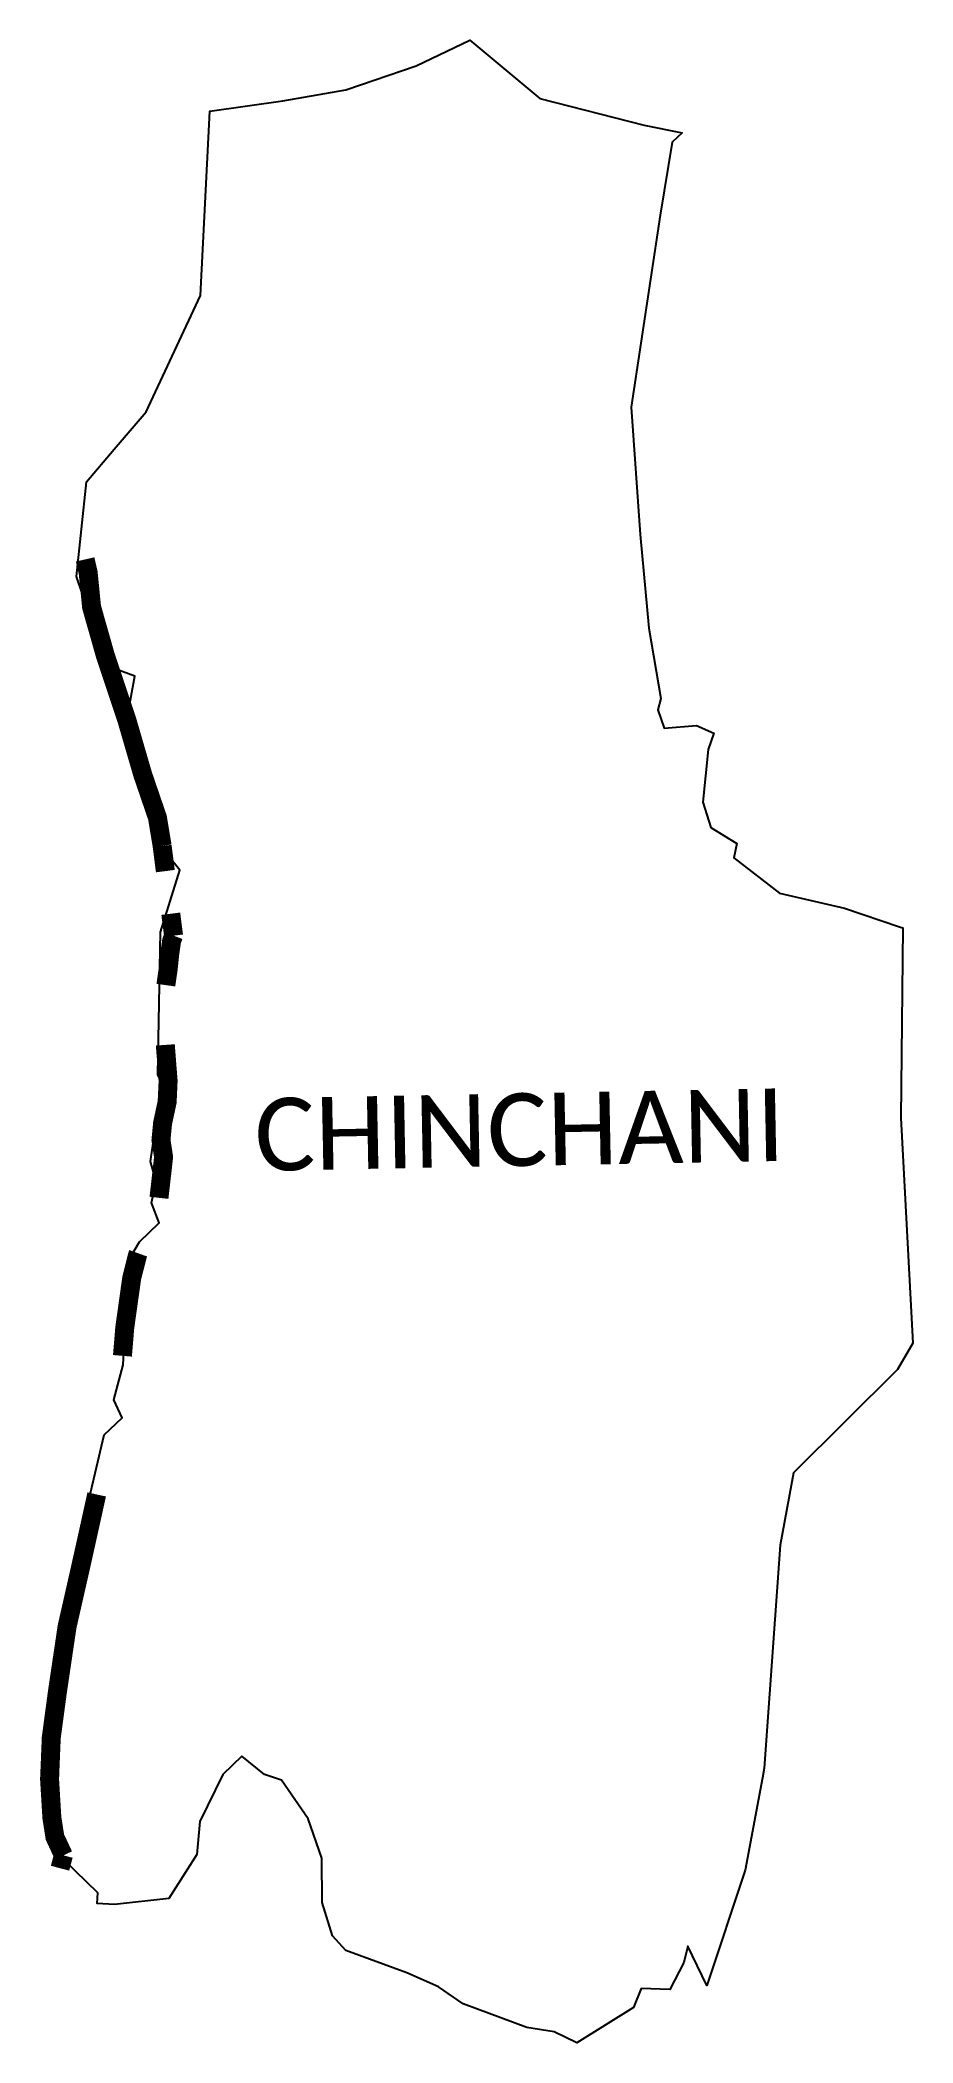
# Model space of a CAD drawing. Header units: metres. Extents: x 257026 to 259327, y 2197877 to 2203159.
import ezdxf

# ---------------------------------------------------------------- set-up
doc = ezdxf.new("R2010")
doc.units = ezdxf.units.M
doc.header["$MEASUREMENT"] = 0
for name, color, linetype in [('UNPROTECTED', 130, 'Continuous'), ('UNPROTECTED DUE TO CREEK', 150, 'Continuous'), ('village', 3, 'Continuous'), ('VILLAGE NAME', 250, 'Continuous')]:
    doc.layers.add(name, color=color, linetype=linetype)
doc.styles.get("Standard").update_dxf_attribs({"font": 'arial.ttf'})

msp = doc.modelspace()

# ---------------------------------------------------------------- linework, layer by layer
at = {"layer": 'UNPROTECTED', "const_width": 50, "flags": 128}
for points in [[(257144.6, 2201789.4), (257152.6, 2201754.4), (257161.6, 2201663.7), (257198.1, 2201535.2), (257254, 2201367.8), (257296.4, 2201222.1), (257335.2, 2201108.7), (257347.7, 2201033.5)], [(257377.8, 2200797.1), (257372.6, 2200783.1), (257367.7, 2200748.8), (257363.5, 2200709.1), (257357.5, 2200666.7)], [(257356.1, 2200509.1), (257356.7, 2200500.2), (257363.4, 2200414), (257360.9, 2200358.9), (257348.8, 2200302.4), (257344.6, 2200258.3), (257351.5, 2200213.3), (257346.5, 2200169.1)], [(257284.6, 2199959.5), (257282.4, 2199953.4), (257267.4, 2199893.9), (257249.1, 2199763.2), (257243, 2199689.1)], [(257175.1, 2199323.5), (257151.5, 2199216.6), (257129.2, 2199116.7), (257097, 2198975), (257071.5, 2198803), (257055.3, 2198682.3), (257050.8, 2198572.5), (257056.9, 2198470.9), (257064.9, 2198419.8), (257087.4, 2198371.7)]]:
    msp.add_lwpolyline(points, dxfattribs=at)
at = {"layer": 'UNPROTECTED DUE TO CREEK', "const_width": 50, "flags": 128}
for points in [[(257347.7, 2201033.5), (257356.1, 2200967.4)], [(257370.4, 2200855), (257377.8, 2200797.1)], [(257346.5, 2200169.1), (257339.3, 2200105.8)], [(257087.4, 2198371.7), (257078.4, 2198337.8)]]:
    msp.add_lwpolyline(points, dxfattribs=at)
at = {"layer": 'village'}
msp.add_lwpolyline([(258660.5, 2202697.7), (258584.7, 2202190.8)], dxfattribs=at)
for points in [[(259327.5, 2199722.6, 0), (259286.5, 2199653.2, 0), (259012.3, 2199380.4, 0), (258977, 2199189.8, 0), (258935.4, 2198601.6, 0), (258930.6, 2198576.1, 0), (258884.7, 2198332.3, 0), (258783.6, 2198028.3, 0), (258733.6, 2198132.5, 0), (258723.2, 2198088.8, 0), (258686.3, 2198017.6, 0), (258610.9, 2198020.3, 0), (258590.4, 2197970.4, 0), (258441.3, 2197877, 0), (258381.7, 2197906.1, 0), (258309.2, 2197917.7, 0), (258141.3, 2197979.8, 0), (258076.5, 2198025.2, 0), (257992.7, 2198062, 0), (257831.7, 2198120.4, 0), (257796.9, 2198159.2, 0), (257769.5, 2198247.1, 0), (257768.7, 2198363.9, 0), (257732.5, 2198468, 0), (257662, 2198569.8, 0), (257617.5, 2198585.2, 0), (257557.8, 2198633.1, 0), (257507.5, 2198584.9, 0), (257447, 2198461.1, 0), (257439.3, 2198374.1, 0), (257365.7, 2198257.8, 0), (257221.8, 2198241.7, 0), (257176.7, 2198244.4, 0), (257178.2, 2198273.2, 0), (257090.4, 2198358, 0), (257059.2, 2198468.6, 0), (257054.9, 2198790.2, 0), (257082.8, 2198900.7, 0), (257090.5, 2199034.8, 0), (257194.4, 2199480.8, 0), (257241.8, 2199525.9, 0), (257220.7, 2199572.6, 0), (257244.8, 2199665.2, 0), (257260.1, 2199941.8, 0), (257288.2, 2199990.1, 0), (257339.8, 2200039.8, 0), (257319.8, 2200092.7, 0), (257332, 2200149.4, 0), (257317, 2200201.9, 0), (257333.3, 2200315.9, 0), (257370.9, 2200358.7, 0), (257336.2, 2200431, 0), (257343.5, 2200806.7, 0), (257394.3, 2200969.8, 0), (257336.6, 2201041.6, 0), (257316.5, 2201108.8, 0), (257314.4, 2201192.9, 0), (257278.4, 2201242.4, 0), (257251.4, 2201346.9, 0), (257275.6, 2201481.9, 0), (257202, 2201508.8, 0), (257121.7, 2201744.5, 0), (257148.4, 2201993.6, 0), (257221.5, 2202079.8, 0), (257305.2, 2202178.5, 0), (257448.8, 2202485.7, 0), (257473.3, 2202971.6, 0), (257665.7, 2202999.2, 0), (257831.9, 2203027.6, 0), (258017.8, 2203090.7, 0), (258159.4, 2203159.1, 0), (258343.3, 2203005.4, 0), (258618.4, 2202934.4, 0), (258719.1, 2202914.8, 0), (258692.2, 2202889.6, 0), (258660.5, 2202697.7, 0)], [(258584.7, 2202190.8, 0), (258608.1, 2201855.1, 0), (258631.2, 2201608, 0), (258663, 2201423, 0), (258654.4, 2201392.7, 0), (258671.8, 2201344.1, 0), (258756.9, 2201351.4, 0), (258802.5, 2201331.3, 0), (258787.4, 2201288, 0), (258773.4, 2201148.8, 0), (258794.8, 2201082.3, 0), (258862.7, 2201040.5, 0), (258855.3, 2201002.5, 0), (258975.2, 2200909.3, 0), (259147.2, 2200869.4, 0), (259292, 2200820.7, 0), (259300.6, 2200817.8, 0), (259296, 2200317.1, 0), (259327.5, 2199722.6, 0)]]:
    msp.add_polyline3d(points, dxfattribs=at)

# ---------------------------------------------------------------- texts
at = {"layer": 'VILLAGE NAME', "insert": (257589.7, 2200367.8), "char_height": 191.456, "attachment_point": 1, "rotation": 1.1028}
msp.add_mtext_dynamic_manual_height_columns('{\\fCalibri|b0|i0|c0|p34;CHINCHANI}', width=1279.793, gutter_width=957.3, heights=[0], dxfattribs=at)

doc.saveas('drawing.dxf')
